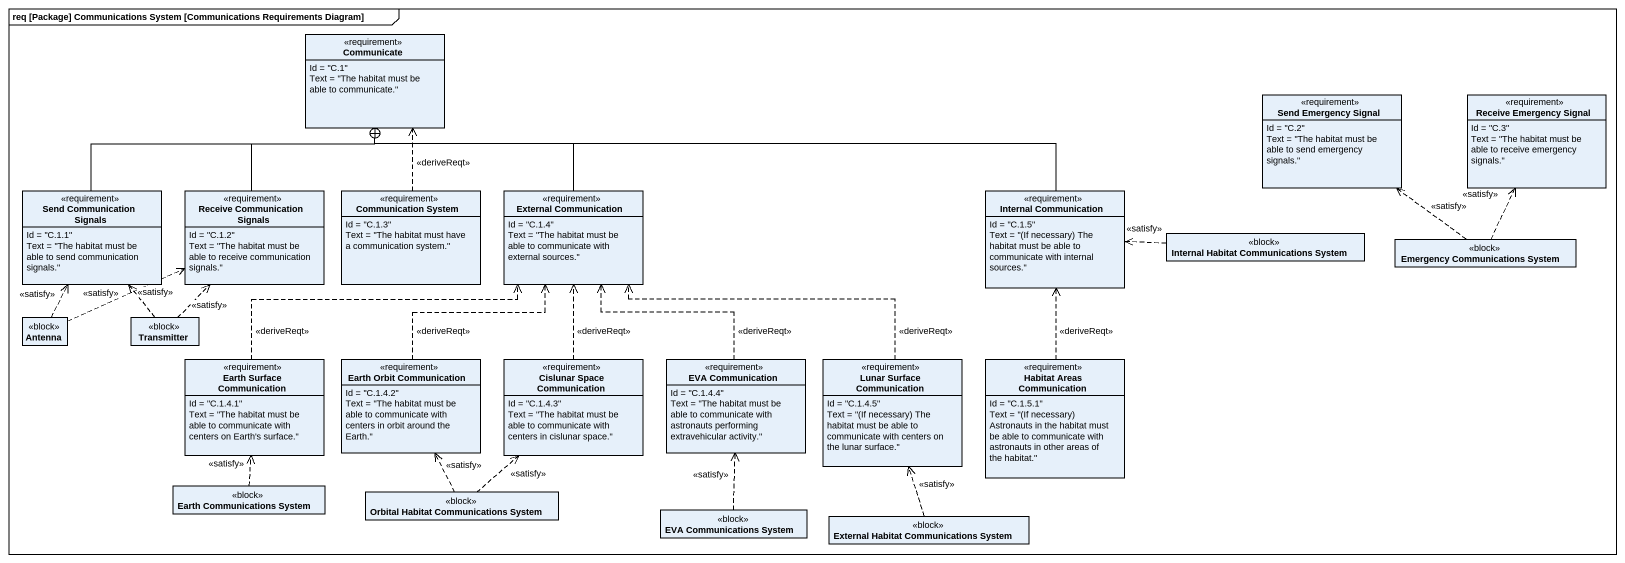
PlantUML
@startuml
mainframe req [Package] Communications System [Communications Requirements Diagram]
hide circle
hide empty members
class Communicate <<requirement>> {
  Id = "C.1"
  Text = "The habitat must be able to communicate."
}
class "Send Emergency Signal" as Send_Emergency_Signal <<requirement>> {
  Id = "C.2"
  Text = "The habitat must be able to send emergency signals."
}
class "Receive Emergency Signal" as Receive_Emergency_Signal <<requirement>> {
  Id = "C.3"
  Text = "The habitat must be able to receive emergency signals."
}
class "Send Communication Signals" as Send_Communication_Signals <<requirement>> {
  Id = "C.1.1"
  Text = "The habitat must be able to send communication signals."
}
class "Receive Communication Signals" as Receive_Communication <<requirement>> {
  Id = "C.1.2"
  Text = "The habitat must be able to receive communication signals."
}
class "Communication System" as Communication_System <<requirement>> {
  Id = "C.1.3"
  Text = "The habitat must have a communication system."
}
class "External Communication" as External_Communication <<requirement>> {
  Id = "C.1.4"
  Text = "The habitat must be able to communicate with external sources."
}
class "Internal Communication" as Internal_Communication <<requirement>> {
  Id = "C.1.5"
  {field} Text = "(If necessary) The habitat must be able to communicate with internal sources."
}
class "Internal Habitat Communications System" as Internal_Habitat <<block>>
class "Emergency Communications System" as Emergency_Communications <<block>>
class Antenna <<block>>
class Transmitter <<block>>
class "Earth Surface Communication" as Earth_Surface_Communication <<requirement>> {
  Id = "C.1.4.1"
  Text = "The habitat must be able to communicate with centers on Earth's surface."
}
class "Earth Orbit Communication" as Earth_Orbit_Communication <<requirement>> {
  Id = "C.1.4.2"
  Text = "The habitat must be able to communicate with centers in orbit around the Earth."
}
class "Cislunar Space Communication" as Cislunar_Space_Communication <<requirement>> {
  Id = "C.1.4.3"
  Text = "The habitat must be able to communicate with centers in cislunar space."
}
class "EVA Communication" as EVA_Communication <<requirement>> {
  Id = "C.1.4.4"
  Text = "The habitat must be able to communicate with astronauts performing extravehicular activity."
}
class "Lunar Surface Communication" as Lunar_Surface_Communication <<requirement>> {
  Id = "C.1.4.5"
  {field} Text = "(If necessary) The habitat must be able to communicate with centers on the lunar surface."
}
class "Habitat Areas Communication" as Habitat_Areas_Communication <<requirement>> {
  Id = "C.1.5.1"
  {field} Text = "(If necessary) Astronauts in the habitat must be able to communicate with astronauts in other areas of the habitat."
}
class "Earth Communications System" as Earth_Communications_System <<block>>
class "Orbital Habitat Communications System" as Orbital_Habitat <<block>>
class "EVA Communications System" as EVA_Communications_System <<block>>
class "External Habitat Communications System" as External_Habitat <<block>>
Send_Communication_Signals -right-+ Communicate
Receive_Communication -up-+ Communicate
Communication_System .up.> Communicate : <<deriveReqt>>
External_Communication -up-+ Communicate
Internal_Communication -left-+ Communicate
Internal_Habitat .left.> Internal_Communication : <<satisfy>>
Emergency_Communications .up.> Send_Emergency_Signal : <<satisfy>>
Emergency_Communications .up.> Receive_Emergency_Signal : <<satisfy>>
Antenna .up.> Send_Communication_Signals : <<satisfy>>
Antenna .right.> Receive_Communication : <<satisfy>>
Transmitter .up.> Send_Communication_Signals : <<satisfy>>
Transmitter .up.> Receive_Communication : <<satisfy>>
Earth_Surface_Communication .right.> External_Communication : <<deriveReqt>>
Earth_Orbit_Communication .up.> External_Communication : <<deriveReqt>>
Cislunar_Space_Communication .up.> External_Communication : <<deriveReqt>>
EVA_Communication .up.> External_Communication : <<deriveReqt>>
Lunar_Surface_Communication .left.> External_Communication : <<deriveReqt>>
Habitat_Areas_Communication .up.> Internal_Communication : <<deriveReqt>>
Earth_Communications_System .up.> Earth_Surface_Communication : <<satisfy>>
Orbital_Habitat .up.> Earth_Orbit_Communication : <<satisfy>>
Orbital_Habitat .up.> Cislunar_Space_Communication : <<satisfy>>
EVA_Communications_System .up.> EVA_Communication : <<satisfy>>
External_Habitat .up.> Lunar_Surface_Communication : <<satisfy>>
@enduml
